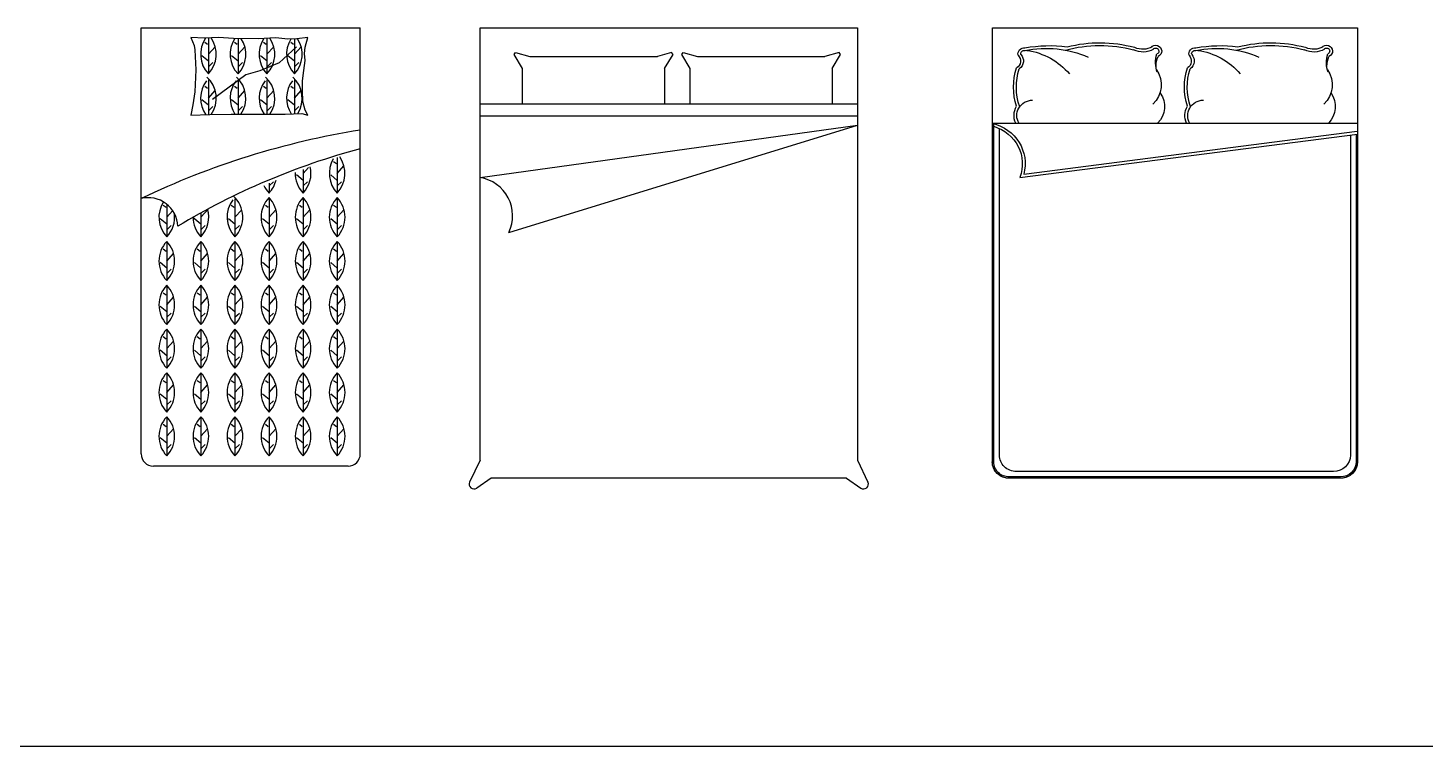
# Model space of a CAD drawing. Header units: inches. Extents: x 11.4 to 53.9, y 13.7 to 38.5.
# Drawn here: x 42.43 to 48.17, y 22.42 to 25.37 of the extents above; entities that cross this region are included whole.
import ezdxf

# ---------------------------------------------------------------- set-up
doc = ezdxf.new("R2010")
doc.units = ezdxf.units.IN
doc.header["$MEASUREMENT"] = 0
doc.layers.add('1', color=1, linetype='Continuous')
doc.layers.add('4', color=4, linetype='Continuous')

msp = doc.modelspace()

# ---------------------------------------------------------------- linework, layer by layer
at = {"layer": '1'}
msp.add_line((33.248, 22.4193), (53.5742, 22.4193), dxfattribs=at)
at = {"layer": '4'}
for p, q in [((42.8973, 25.3694), (43.7973, 25.3694)), ((42.8973, 23.6194), (42.8973, 25.3694)), ((43.7973, 23.6194), (43.7973, 25.3694)), ((44.2897, 23.5939), (44.2897, 25.3694)), ((44.2897, 25.3694), (45.8397, 25.3694)), ((45.8397, 25.3694), (45.8397, 23.5939)), ((46.394, 25.3694), (47.894, 25.3694)), ((46.394, 23.5864), (46.394, 25.3694)), ((47.894, 25.3694), (47.894, 23.5864)), ((43.1569, 25.3276), (43.1015, 25.3304)), ((43.1015, 25.3304), (43.1152, 25.2974)), ((43.2154, 25.3297), (43.1569, 25.3276)), ((43.1735, 25.3282), (43.1735, 25.1807)), ((43.277, 25.3255), (43.2154, 25.3297)), ((43.3782, 25.3245), (43.277, 25.3255)), ((43.2951, 25.3254), (43.2951, 25.1807)), ((43.4503, 25.3287), (43.3782, 25.3245)), ((43.4141, 25.3266), (43.4141, 25.1807)), ((43.5004, 25.3235), (43.4503, 25.3287)), ((43.5369, 25.3245), (43.5004, 25.3235)), ((43.5266, 25.3242), (43.5266, 25.1807)), ((43.5815, 25.3304), (43.5369, 25.3245)), ((43.5714, 25.2901), (43.5815, 25.3304)), ((43.1152, 25.2974), (43.1173, 25.2796)), ((43.1173, 25.2796), (43.1214, 25.1972)), ((43.1736, 25.2325), (43.1469, 25.2549)), ((43.1704, 25.3008), (43.1586, 25.3094)), ((43.1735, 25.2613), (43.2014, 25.2923)), ((43.2951, 25.2325), (43.2684, 25.2549)), ((43.2919, 25.3008), (43.2802, 25.3094)), ((43.2951, 25.2613), (43.3229, 25.2923)), ((43.4142, 25.2325), (43.3875, 25.2549)), ((43.411, 25.3008), (43.3992, 25.3094)), ((43.4141, 25.2613), (43.4419, 25.2923)), ((43.5356, 25.2912), (43.4638, 25.226)), ((43.5267, 25.2325), (43.5, 25.2549)), ((43.5235, 25.3008), (43.5117, 25.3094)), ((43.5266, 25.2613), (43.5545, 25.2923)), ((43.5682, 25.264), (43.5714, 25.2901)), ((43.5703, 25.2358), (43.5682, 25.264)), ((44.4292, 25.2608), (44.4352, 25.2678)), ((44.4636, 25.2027), (44.4292, 25.2608)), ((44.4352, 25.2678), (44.4936, 25.2522)), ((45.0762, 25.2678), (45.0178, 25.2522)), ((45.0478, 25.2027), (45.0822, 25.2608)), ((45.0822, 25.2608), (45.0762, 25.2678)), ((45.1178, 25.2608), (45.1238, 25.2678)), ((45.1522, 25.2027), (45.1178, 25.2608)), ((45.1238, 25.2678), (45.1821, 25.2522)), ((45.7648, 25.2678), (45.7064, 25.2522)), ((45.7364, 25.2027), (45.7708, 25.2608)), ((45.7708, 25.2608), (45.7648, 25.2678)), ((43.1214, 25.1972), (43.1173, 25.1065)), ((43.1736, 25.2101), (43.1918, 25.2272)), ((43.2951, 25.2101), (43.3133, 25.2272)), ((43.4638, 25.226), (43.3854, 25.1934)), ((43.4142, 25.2101), (43.4323, 25.2272)), ((43.5267, 25.2101), (43.5448, 25.2272)), ((43.5661, 25.1951), (43.5703, 25.2358)), ((44.4636, 25.0579), (44.4636, 25.2027)), ((44.4936, 25.2522), (45.0178, 25.2522)), ((45.0478, 25.2027), (45.0478, 25.0579)), ((45.1522, 25.0579), (45.1522, 25.2027)), ((45.1821, 25.2522), (45.7064, 25.2522)), ((45.7364, 25.2027), (45.7364, 25.0579)), ((43.1735, 25.156), (43.1735, 25.0134)), ((43.3267, 25.1771), (43.1896, 25.076)), ((43.2951, 25.156), (43.2951, 25.0154)), ((43.3854, 25.1934), (43.3267, 25.1771)), ((43.4141, 25.156), (43.4141, 25.015)), ((43.5266, 25.156), (43.5266, 25.0168)), ((43.5599, 25.1524), (43.5661, 25.1951)), ((43.5599, 25.1138), (43.5599, 25.1524)), ((43.1173, 25.1065), (43.1089, 25.0532)), ((43.1704, 25.1203), (43.1586, 25.1288)), ((43.1735, 25.0807), (43.2014, 25.1117)), ((43.2919, 25.1203), (43.2802, 25.1288)), ((43.2951, 25.0807), (43.3229, 25.1117)), ((43.411, 25.1203), (43.3992, 25.1288)), ((43.4141, 25.0807), (43.4419, 25.1117)), ((43.5235, 25.1203), (43.5117, 25.1288)), ((43.5266, 25.0807), (43.5545, 25.1117)), ((43.5609, 25.0678), (43.5599, 25.1138)), ((43.1089, 25.0532), (43.1015, 25.0104)), ((43.1736, 25.0519), (43.1469, 25.0744)), ((43.1736, 25.0295), (43.1918, 25.0466)), ((43.2951, 25.0519), (43.2684, 25.0744)), ((43.2951, 25.0295), (43.3133, 25.0466)), ((43.4142, 25.0519), (43.3875, 25.0744)), ((43.4142, 25.0295), (43.4323, 25.0466)), ((43.5267, 25.0519), (43.5, 25.0744)), ((43.5267, 25.0295), (43.5448, 25.0466)), ((43.5714, 25.0313), (43.5609, 25.0678)), ((43.5815, 25.0104), (43.5714, 25.0313)), ((44.2897, 25.0579), (45.8397, 25.0579)), ((43.1015, 25.0104), (43.1789, 25.0136)), ((43.1789, 25.0136), (43.2665, 25.0157)), ((43.2665, 25.0157), (43.3782, 25.0146)), ((43.3782, 25.0146), (43.4889, 25.0157)), ((43.4889, 25.0157), (43.5568, 25.0178)), ((43.5568, 25.0178), (43.5815, 25.0104)), ((44.2897, 25.0079), (45.8397, 25.0079)), ((44.2897, 24.7544), (45.8397, 24.9694)), ((44.4072, 24.5294), (45.8397, 24.9694)), ((46.394, 24.9784), (47.894, 24.9784)), ((46.3998, 23.5864), (46.3998, 24.9769)), ((46.423, 23.6143), (46.423, 24.9563)), ((46.5068, 24.7555), (47.8945, 24.9336)), ((46.5231, 24.7685), (47.8932, 24.9447)), ((47.8649, 24.9305), (47.8649, 23.6143)), ((47.8882, 24.933), (47.8882, 23.5864)), ((43.5625, 24.7718), (43.5846, 24.7964)), ((43.6993, 24.8113), (43.6876, 24.8199)), ((43.7025, 24.8365), (43.7025, 24.6912)), ((43.7025, 24.7718), (43.7303, 24.8028)), ((43.4225, 24.7206), (43.4407, 24.7377)), ((43.5625, 24.743), (43.5358, 24.7654)), ((43.5625, 24.7883), (43.5625, 24.6912)), ((43.5625, 24.7206), (43.5807, 24.7377)), ((43.7025, 24.743), (43.6758, 24.7654)), ((43.7025, 24.7206), (43.7207, 24.7377)), ((43.4225, 24.732), (43.4225, 24.6912)), ((42.9993, 24.6313), (42.9876, 24.6399)), ((43.0025, 24.6448), (43.0025, 24.5112)), ((43.1425, 24.5918), (43.1736, 24.6264)), ((43.2793, 24.6313), (43.2676, 24.6399)), ((43.2825, 24.6671), (43.2825, 24.5112)), ((43.2825, 24.5918), (43.3103, 24.6228)), ((43.4193, 24.6313), (43.4076, 24.6399)), ((43.4225, 24.6724), (43.4225, 24.5112)), ((43.4225, 24.5918), (43.4503, 24.6228)), ((43.5593, 24.6313), (43.5476, 24.6399)), ((43.5625, 24.6724), (43.5625, 24.5112)), ((43.5625, 24.5918), (43.5903, 24.6228)), ((43.6993, 24.6313), (43.6876, 24.6399)), ((43.7025, 24.6724), (43.7025, 24.5112)), ((43.7025, 24.5918), (43.7303, 24.6228)), ((43.0025, 24.563), (42.9758, 24.5854)), ((43.0025, 24.5918), (43.0265, 24.6186)), ((43.1425, 24.563), (43.1092, 24.591)), ((43.1425, 24.6096), (43.1425, 24.5112)), ((43.2825, 24.563), (43.2558, 24.5854)), ((43.4225, 24.563), (43.3958, 24.5854)), ((43.5625, 24.563), (43.5358, 24.5854)), ((43.7025, 24.563), (43.6758, 24.5854)), ((43.0025, 24.5406), (43.0207, 24.5577)), ((43.1425, 24.5406), (43.1607, 24.5577)), ((43.2825, 24.5406), (43.3007, 24.5577)), ((43.4225, 24.5406), (43.4407, 24.5577)), ((43.5625, 24.5406), (43.5807, 24.5577)), ((43.7025, 24.5406), (43.7207, 24.5577)), ((42.9993, 24.4513), (42.9876, 24.4599)), ((43.0025, 24.4924), (43.0025, 24.3312)), ((43.1393, 24.4513), (43.1276, 24.4599)), ((43.1425, 24.4924), (43.1425, 24.3312)), ((43.2793, 24.4513), (43.2676, 24.4599)), ((43.2825, 24.4924), (43.2825, 24.3312)), ((43.4193, 24.4513), (43.4076, 24.4599)), ((43.4225, 24.4924), (43.4225, 24.3312)), ((43.5593, 24.4513), (43.5476, 24.4599)), ((43.5625, 24.4924), (43.5625, 24.3312)), ((43.6993, 24.4513), (43.6876, 24.4599)), ((43.7025, 24.4924), (43.7025, 24.3312)), ((43.0025, 24.383), (42.9758, 24.4054)), ((43.0025, 24.4118), (43.0303, 24.4428)), ((43.1425, 24.383), (43.1158, 24.4054)), ((43.1425, 24.4118), (43.1703, 24.4428)), ((43.2825, 24.383), (43.2558, 24.4054)), ((43.2825, 24.4118), (43.3103, 24.4428)), ((43.4225, 24.383), (43.3958, 24.4054)), ((43.4225, 24.4118), (43.4503, 24.4428)), ((43.5625, 24.383), (43.5358, 24.4054)), ((43.5625, 24.4118), (43.5903, 24.4428)), ((43.7025, 24.383), (43.6758, 24.4054)), ((43.7025, 24.4118), (43.7303, 24.4428)), ((43.0025, 24.3606), (43.0207, 24.3777)), ((43.1425, 24.3606), (43.1607, 24.3777)), ((43.2825, 24.3606), (43.3007, 24.3777)), ((43.4225, 24.3606), (43.4407, 24.3777)), ((43.5625, 24.3606), (43.5807, 24.3777)), ((43.7025, 24.3606), (43.7207, 24.3777)), ((42.9993, 24.2713), (42.9876, 24.2799)), ((43.0025, 24.3124), (43.0025, 24.1512)), ((43.1393, 24.2713), (43.1276, 24.2799)), ((43.1425, 24.3124), (43.1425, 24.1512)), ((43.2793, 24.2713), (43.2676, 24.2799)), ((43.2825, 24.3124), (43.2825, 24.1512)), ((43.4193, 24.2713), (43.4076, 24.2799)), ((43.4225, 24.3124), (43.4225, 24.1512)), ((43.5593, 24.2713), (43.5476, 24.2799)), ((43.5625, 24.3124), (43.5625, 24.1512)), ((43.6993, 24.2713), (43.6876, 24.2799)), ((43.7025, 24.3124), (43.7025, 24.1512)), ((43.0025, 24.203), (42.9758, 24.2254)), ((43.0025, 24.2318), (43.0303, 24.2628)), ((43.1425, 24.203), (43.1158, 24.2254)), ((43.1425, 24.2318), (43.1703, 24.2628)), ((43.2825, 24.203), (43.2558, 24.2254)), ((43.2825, 24.2318), (43.3103, 24.2628)), ((43.4225, 24.203), (43.3958, 24.2254)), ((43.4225, 24.2318), (43.4503, 24.2628)), ((43.5625, 24.203), (43.5358, 24.2254)), ((43.5625, 24.2318), (43.5903, 24.2628)), ((43.7025, 24.203), (43.6758, 24.2254)), ((43.7025, 24.2318), (43.7303, 24.2628)), ((43.0025, 24.1806), (43.0207, 24.1977)), ((43.1425, 24.1806), (43.1607, 24.1977)), ((43.2825, 24.1806), (43.3007, 24.1977)), ((43.4225, 24.1806), (43.4407, 24.1977)), ((43.5625, 24.1806), (43.5807, 24.1977)), ((43.7025, 24.1806), (43.7207, 24.1977)), ((43.0025, 24.1324), (43.0025, 23.9712)), ((43.1425, 24.1324), (43.1425, 23.9712)), ((43.2825, 24.1324), (43.2825, 23.9712)), ((43.4225, 24.1324), (43.4225, 23.9712)), ((43.5625, 24.1324), (43.5625, 23.9712)), ((43.7025, 24.1324), (43.7025, 23.9712)), ((42.9993, 24.0913), (42.9876, 24.0999)), ((43.0025, 24.0518), (43.0303, 24.0828)), ((43.1393, 24.0913), (43.1276, 24.0999)), ((43.1425, 24.0518), (43.1703, 24.0828)), ((43.2793, 24.0913), (43.2676, 24.0999)), ((43.2825, 24.0518), (43.3103, 24.0828)), ((43.4193, 24.0913), (43.4076, 24.0999)), ((43.4225, 24.0518), (43.4503, 24.0828)), ((43.5593, 24.0913), (43.5476, 24.0999)), ((43.5625, 24.0518), (43.5903, 24.0828)), ((43.6993, 24.0913), (43.6876, 24.0999)), ((43.7025, 24.0518), (43.7303, 24.0828)), ((43.0025, 24.023), (42.9758, 24.0454)), ((43.0025, 24.0006), (43.0207, 24.0177)), ((43.1425, 24.023), (43.1158, 24.0454)), ((43.1425, 24.0006), (43.1607, 24.0177)), ((43.2825, 24.023), (43.2558, 24.0454)), ((43.2825, 24.0006), (43.3007, 24.0177)), ((43.4225, 24.023), (43.3958, 24.0454)), ((43.4225, 24.0006), (43.4407, 24.0177)), ((43.5625, 24.023), (43.5358, 24.0454)), ((43.5625, 24.0006), (43.5807, 24.0177)), ((43.7025, 24.023), (43.6758, 24.0454)), ((43.7025, 24.0006), (43.7207, 24.0177)), ((43.0025, 23.9524), (43.0025, 23.7912)), ((43.1425, 23.9524), (43.1425, 23.7912)), ((43.2825, 23.9524), (43.2825, 23.7912)), ((43.4225, 23.9524), (43.4225, 23.7912)), ((43.5625, 23.9524), (43.5625, 23.7912)), ((43.7025, 23.9524), (43.7025, 23.7912)), ((42.9993, 23.9113), (42.9876, 23.9199)), ((43.0025, 23.8718), (43.0303, 23.9028)), ((43.1393, 23.9113), (43.1276, 23.9199)), ((43.1425, 23.8718), (43.1703, 23.9028)), ((43.2793, 23.9113), (43.2676, 23.9199)), ((43.2825, 23.8718), (43.3103, 23.9028)), ((43.4193, 23.9113), (43.4076, 23.9199)), ((43.4225, 23.8718), (43.4503, 23.9028)), ((43.5593, 23.9113), (43.5476, 23.9199)), ((43.5625, 23.8718), (43.5903, 23.9028)), ((43.6993, 23.9113), (43.6876, 23.9199)), ((43.7025, 23.8718), (43.7303, 23.9028)), ((43.0025, 23.843), (42.9758, 23.8654)), ((43.0025, 23.8206), (43.0207, 23.8377)), ((43.1425, 23.843), (43.1158, 23.8654)), ((43.1425, 23.8206), (43.1607, 23.8377)), ((43.2825, 23.843), (43.2558, 23.8654)), ((43.2825, 23.8206), (43.3007, 23.8377)), ((43.4225, 23.843), (43.3958, 23.8654)), ((43.4225, 23.8206), (43.4407, 23.8377)), ((43.5625, 23.843), (43.5358, 23.8654)), ((43.5625, 23.8206), (43.5807, 23.8377)), ((43.7025, 23.843), (43.6758, 23.8654)), ((43.7025, 23.8206), (43.7207, 23.8377)), ((43.0025, 23.7724), (43.0025, 23.6112)), ((43.1425, 23.7724), (43.1425, 23.6112)), ((43.2825, 23.7724), (43.2825, 23.6112)), ((43.4225, 23.7724), (43.4225, 23.6112)), ((43.5625, 23.7724), (43.5625, 23.6112)), ((43.7025, 23.7724), (43.7025, 23.6112)), ((42.9993, 23.7313), (42.9876, 23.7399)), ((43.0025, 23.6918), (43.0303, 23.7228)), ((43.1393, 23.7313), (43.1276, 23.7399)), ((43.1425, 23.6918), (43.1703, 23.7228)), ((43.2793, 23.7313), (43.2676, 23.7399)), ((43.2825, 23.6918), (43.3103, 23.7228)), ((43.4193, 23.7313), (43.4076, 23.7399)), ((43.4225, 23.6918), (43.4503, 23.7228)), ((43.5593, 23.7313), (43.5476, 23.7399)), ((43.5625, 23.6918), (43.5903, 23.7228)), ((43.6993, 23.7313), (43.6876, 23.7399)), ((43.7025, 23.6918), (43.7303, 23.7228)), ((43.0025, 23.663), (42.9758, 23.6854)), ((43.0025, 23.6406), (43.0207, 23.6577)), ((43.1425, 23.663), (43.1158, 23.6854)), ((43.1425, 23.6406), (43.1607, 23.6577)), ((43.2825, 23.663), (43.2558, 23.6854)), ((43.2825, 23.6406), (43.3007, 23.6577)), ((43.4225, 23.663), (43.3958, 23.6854)), ((43.4225, 23.6406), (43.4407, 23.6577)), ((43.5625, 23.663), (43.5358, 23.6854)), ((43.5625, 23.6406), (43.5807, 23.6577)), ((43.7025, 23.663), (43.6758, 23.6854)), ((43.7025, 23.6406), (43.7207, 23.6577)), ((44.2897, 23.5939), (44.2466, 23.5039)), ((45.8397, 23.5939), (45.8828, 23.5039)), ((43.7473, 23.5694), (42.9473, 23.5694)), ((47.7953, 23.5473), (46.4927, 23.5473)), ((44.335, 23.5194), (44.2759, 23.4788)), ((45.7943, 23.5194), (44.335, 23.5194)), ((45.7943, 23.5194), (45.8534, 23.4788)), ((47.8243, 23.5249), (46.4636, 23.5249)), ((47.8243, 23.5194), (46.4636, 23.5194))]:
    msp.add_line(p, q, dxfattribs=at)
for centre, radius, start, end in [((43.2582, 25.2613), 0.1169, 145.32581, 223.60282), ((43.0889, 25.2613), 0.1169, 316.39718, 35.15241), ((43.3797, 25.2613), 0.1169, 146.69735, 223.60282), ((43.2104, 25.2613), 0.1169, 316.39718, 33.14401), ((43.4988, 25.2613), 0.1169, 146.49638, 223.60282), ((43.3294, 25.2613), 0.1169, 316.39718, 34.34856), ((43.6113, 25.2613), 0.1169, 147.68218, 223.60282), ((43.442, 25.2613), 0.1169, 316.39718, 32.96471), ((43.2582, 25.0807), 0.1169, 142.43797, 215.43343), ((43.0889, 25.0807), 0.1169, 325.04682, 47.97317), ((43.3797, 25.0807), 0.1169, 142.43797, 213.88568), ((43.2104, 25.0807), 0.1169, 325.97837, 47.97317), ((43.4988, 25.0807), 0.1169, 142.43797, 214.28049), ((43.3294, 25.0807), 0.1169, 325.85383, 47.97317), ((43.6113, 25.0807), 0.1169, 142.43797, 213.34956), ((43.442, 25.0807), 0.1169, 327.12782, 47.97317), ((44.3181, 21.7045), 3.2868, 99.11755, 115.61275), ((44.5562, 22.0398), 2.933, 104.99468, 120.96008), ((43.4778, 24.7718), 0.1169, 316.39718, 13.42406), ((43.7871, 24.7718), 0.1169, 149.37671, 223.60282), ((43.6178, 24.7718), 0.1169, 316.39718, 35.52651), ((43.3378, 24.7718), 0.1169, 316.39718, 346.42618), ((43.6471, 24.7718), 0.1169, 177.89437, 223.60282), ((44.265, 24.5984), 0.158, 334.10535, 81.02943), ((43.5071, 24.7718), 0.1169, 204.85671, 223.60282), ((42.9262, 24.5507), 0.1212, 1.99551, 103.79984), ((43.0871, 24.5918), 0.1169, 147.52174, 223.60282), ((43.0578, 24.5918), 0.1169, 316.39718, 16.26005), ((43.3671, 24.5918), 0.1169, 142.43797, 223.60282), ((43.1978, 24.5918), 0.1169, 316.39718, 47.97317), ((43.5071, 24.5918), 0.1169, 136.39718, 223.60282), ((43.3378, 24.5918), 0.1169, 316.39718, 43.60282), ((43.6471, 24.5918), 0.1169, 136.39718, 223.60282), ((43.4778, 24.5918), 0.1169, 316.39718, 43.60282), ((43.7871, 24.5918), 0.1169, 136.39718, 223.60282), ((43.6178, 24.5918), 0.1169, 316.39718, 43.60282), ((42.9178, 24.5918), 0.1169, 316.39718, 7.16172), ((43.2271, 24.5918), 0.1169, 180.12274, 223.60282), ((43.0871, 24.4118), 0.1169, 136.39718, 223.60282), ((42.9178, 24.4118), 0.1169, 316.39718, 43.60282), ((43.2271, 24.4118), 0.1169, 136.39718, 223.60282), ((43.0578, 24.4118), 0.1169, 316.39718, 43.60282), ((43.3671, 24.4118), 0.1169, 136.39718, 223.60282), ((43.1978, 24.4118), 0.1169, 316.39718, 43.60282), ((43.5071, 24.4118), 0.1169, 136.39718, 223.60282), ((43.3378, 24.4118), 0.1169, 316.39718, 43.60282), ((43.6471, 24.4118), 0.1169, 136.39718, 223.60282), ((43.4778, 24.4118), 0.1169, 316.39718, 43.60282), ((43.7871, 24.4118), 0.1169, 136.39718, 223.60282), ((43.6178, 24.4118), 0.1169, 316.39718, 43.60282), ((43.0871, 24.2318), 0.1169, 136.39718, 223.60282), ((42.9178, 24.2318), 0.1169, 316.39718, 43.60282), ((43.2271, 24.2318), 0.1169, 136.39718, 223.60282), ((43.0578, 24.2318), 0.1169, 316.39718, 43.60282), ((43.3671, 24.2318), 0.1169, 136.39718, 223.60282), ((43.1978, 24.2318), 0.1169, 316.39718, 43.60282), ((43.5071, 24.2318), 0.1169, 136.39718, 223.60282), ((43.3378, 24.2318), 0.1169, 316.39718, 43.60282), ((43.6471, 24.2318), 0.1169, 136.39718, 223.60282), ((43.4778, 24.2318), 0.1169, 316.39718, 43.60282), ((43.7871, 24.2318), 0.1169, 136.39718, 223.60282), ((43.6178, 24.2318), 0.1169, 316.39718, 43.60282), ((43.0871, 24.0518), 0.1169, 136.39718, 223.60282), ((42.9178, 24.0518), 0.1169, 316.39718, 43.60282), ((43.2271, 24.0518), 0.1169, 136.39718, 223.60282), ((43.0578, 24.0518), 0.1169, 316.39718, 43.60282), ((43.3671, 24.0518), 0.1169, 136.39718, 223.60282), ((43.1978, 24.0518), 0.1169, 316.39718, 43.60282), ((43.5071, 24.0518), 0.1169, 136.39718, 223.60282), ((43.3378, 24.0518), 0.1169, 316.39718, 43.60282), ((43.6471, 24.0518), 0.1169, 136.39718, 223.60282), ((43.4778, 24.0518), 0.1169, 316.39718, 43.60282), ((43.7871, 24.0518), 0.1169, 136.39718, 223.60282), ((43.6178, 24.0518), 0.1169, 316.39718, 43.60282), ((43.0871, 23.8718), 0.1169, 136.39718, 223.60282), ((42.9178, 23.8718), 0.1169, 316.39718, 43.60282), ((43.2271, 23.8718), 0.1169, 136.39718, 223.60282), ((43.0578, 23.8718), 0.1169, 316.39718, 43.60282), ((43.3671, 23.8718), 0.1169, 136.39718, 223.60282), ((43.1978, 23.8718), 0.1169, 316.39718, 43.60282), ((43.5071, 23.8718), 0.1169, 136.39718, 223.60282), ((43.3378, 23.8718), 0.1169, 316.39718, 43.60282), ((43.6471, 23.8718), 0.1169, 136.39718, 223.60282), ((43.4778, 23.8718), 0.1169, 316.39718, 43.60282), ((43.7871, 23.8718), 0.1169, 136.39718, 223.60282), ((43.6178, 23.8718), 0.1169, 316.39718, 43.60282), ((43.0871, 23.6918), 0.1169, 136.39718, 223.60282), ((42.9178, 23.6918), 0.1169, 316.39718, 43.60282), ((43.2271, 23.6918), 0.1169, 136.39718, 223.60282), ((43.0578, 23.6918), 0.1169, 316.39718, 43.60282), ((43.3671, 23.6918), 0.1169, 136.39718, 223.60282), ((43.1978, 23.6918), 0.1169, 316.39718, 43.60282), ((43.5071, 23.6918), 0.1169, 136.39718, 223.60282), ((43.3378, 23.6918), 0.1169, 316.39718, 43.60282), ((43.6471, 23.6918), 0.1169, 136.39718, 223.60282), ((43.4778, 23.6918), 0.1169, 316.39718, 43.60282), ((43.7871, 23.6918), 0.1169, 136.39718, 223.60282), ((43.6178, 23.6918), 0.1169, 316.39718, 43.60282), ((42.9473, 23.6194), 0.05, 180, 270), ((43.7473, 23.6194), 0.05, 270, 0), ((44.2646, 23.4953), 0.02, 154.40489, 304.47001), ((45.8648, 23.4953), 0.02, 235.52999, 25.59511)]:
    msp.add_arc(centre, radius, start, end, dxfattribs=at)
at = {"layer": '4', "extrusion": (0, 0, -1)}
for centre, major_axis, start_param, end_param in [((46.8357, 24.7957), (-0.533, 0), 1.315063, 1.840025), ((47.5377, 24.7957), (0.533, 0), 4.456656, 4.981618), ((46.474, 25.2338), (0.0357, 0), -0.753283, 0.993495), ((46.5248, 25.2632), (0.0255, 0), 2.896647, 4.84201), ((46.4808, 25.2338), (-0.0409, 0), 2.412029, 4.092598), ((46.5248, 25.2632), (0.0139, 0), 2.896647, 4.957913), ((46.6274, 24.7911), (-0.5256, 0), 1.380658, 1.711126), ((46.6164, 24.8927), (-0.4083, 0), 1.352806, 2.002492), ((46.4942, 25.0143), (-0.2766, 0), 1.721023, 2.468429), ((46.8357, 24.7957), (-0.5214, 0), 1.295585, 1.840025), ((47.0125, 25.352), (-0.0848, 0), 4.171052, 5.178333), ((47.0125, 25.352), (0.0732, 0), 1.029459, 2.036741), ((47.0649, 25.2743), (0.0247, 0), 3.810055, 7.444365), ((47.0649, 25.2743), (0.013, 0), 3.810055, 7.444365), ((47.1901, 25.2272), (0.1255, 0), 2.803013, 3.440939), ((47.1759, 25.2338), (-0.0357, 0), 2.38831, 4.135088), ((47.2267, 25.2632), (-0.0255, 0), -0.244945, 1.700417), ((47.1827, 25.2338), (-0.0409, 0), 2.412029, 4.092598), ((47.2267, 25.2632), (0.0139, 0), 2.896647, 4.957913), ((47.3293, 24.7911), (-0.5256, 0), 1.380658, 1.711126), ((47.3184, 24.8927), (-0.4083, 0), 1.352806, 2.002492), ((47.1961, 25.0143), (-0.2766, 0), 1.721023, 2.468429), ((47.5377, 24.7957), (-0.5214, 0), 1.295585, 1.840025), ((47.7145, 25.352), (-0.0848, 0), 4.171052, 5.178333), ((47.7145, 25.352), (0.0732, 0), 1.029459, 2.036741), ((47.7669, 25.2743), (0.0247, 0), 3.810055, 7.444365), ((47.7669, 25.2743), (0.013, 0), 3.810055, 7.444365), ((47.892, 25.2272), (0.1255, 0), 2.803013, 3.440939), ((46.7554, 25.1264), (-0.2744, 0), -0.30389, 0.302622), ((46.7554, 25.1264), (-0.2627, 0), -0.324369, 0.302622), ((46.9718, 25.1353), (-0.1162, 0), 2.551764, 3.930764), ((47.1851, 25.211), (0.1185, 0), 3.146614, 3.51438), ((47.4573, 25.1264), (0.2744, 0), 2.837703, 3.444214), ((47.4573, 25.1264), (-0.2627, 0), -0.324369, 0.302622), ((47.6738, 25.1353), (-0.1162, 0), 2.551764, 3.930764), ((47.887, 25.211), (0.1185, 0), 3.146614, 3.51438), ((46.9968, 25.0464), (0.1042, 0), -0.579227, 0.737903), ((47.6987, 25.0464), (0.1042, 0), -0.579227, 0.737903), ((46.5603, 25.0095), (-0.0774, 0), -0.431341, 0.53341), ((46.5603, 25.0095), (-0.0658, 0), -0.533647, 1.554053), ((47.2622, 25.0095), (-0.0774, 0), -0.431341, 0.53341), ((47.2622, 25.0095), (0.0658, 0), 2.607946, 4.695646), ((46.3494, 24.8113), (0.1793, 0), -1.319746, 0.25105), ((46.3494, 24.8113), (0.1677, 0), -1.265837, 0.353298), ((46.4927, 23.6143), (0.0697, 0), 1.570796, 3.141593), ((47.7953, 23.6143), (0.0697, 0), 0, 1.570796), ((46.4636, 23.5864), (0.0697, 0), 1.570796, 3.141593), ((46.4636, 23.5864), (0.0639, 0), 1.570796, 3.141593), ((47.8243, 23.5864), (0.0697, 0), 0, 1.570796), ((47.8243, 23.5864), (0.0639, 0), 0, 1.570796)]:
    msp.add_ellipse(centre, major_axis=major_axis, ratio=0.961879, start_param=start_param, end_param=end_param, dxfattribs=at)
at = {"layer": '4'}
for points, invisible_edges in [([(46.394, 25.3694), (47.894, 25.3694), (47.8931, 23.5759)], 14), ([(46.3974, 23.5657), (46.394, 23.5864), (46.394, 25.3694)], 13), ([(47.894, 25.3694), (47.894, 23.5864), (47.8931, 23.5759)], 12), ([(46.3974, 23.5657), (46.3948, 23.5759), (46.394, 23.5864)], 12), ([(46.4073, 23.547), (46.4016, 23.5559), (46.3974, 23.5657)], 12), ([(46.4227, 23.5322), (46.4144, 23.539), (46.4073, 23.547)], 12), ([(46.4421, 23.5226), (46.432, 23.5267), (46.4227, 23.5322)], 12), ([(47.8736, 23.539), (47.8652, 23.5322), (47.8559, 23.5267)], 12), ([(47.8864, 23.5559), (47.8807, 23.547), (47.8736, 23.539)], 12), ([(47.8931, 23.5759), (47.8906, 23.5657), (47.8864, 23.5559)], 12), ([(46.4636, 23.5194), (46.4527, 23.5202), (46.4421, 23.5226)], 12), ([(47.8352, 23.5202), (47.8243, 23.5194), (46.4636, 23.5194)], 12), ([(47.8559, 23.5267), (47.8458, 23.5226), (47.8352, 23.5202)], 12)]:
    msp.add_3dface(points, dxfattribs=dict(at, invisible_edges=invisible_edges))

doc.saveas('drawing.dxf')
